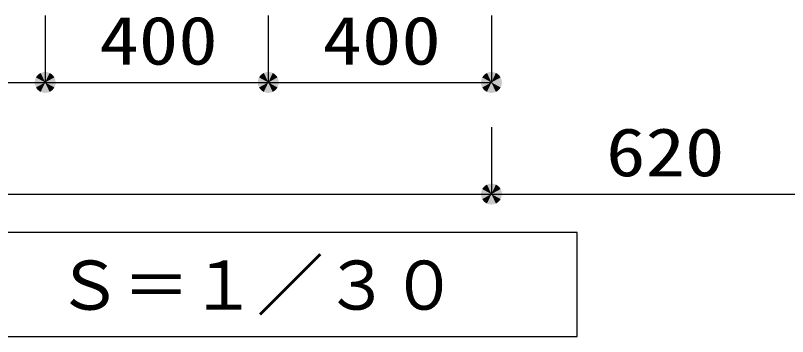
# Model space of a CAD drawing. Units: millimetres, scale not verified. Extents: x -8910 to 8910, y -6308 to 6308.
# Drawn here: x -4902 to -3518, y -992 to -417 of the extents above; entities that cross this region are included whole.
import ezdxf
from ezdxf.enums import TextEntityAlignment as Align

# ---------------------------------------------------------------- set-up
doc = ezdxf.new("R2010")
doc.units = ezdxf.units.MM
doc.header["$LTSCALE"] = 30
doc.layers.add('0-0_空気管', color=3, linetype='Continuous', lineweight=25)
doc.layers.add('0-4_00クル-フ-6寸法', color=132, linetype='Continuous', lineweight=25)
doc.styles.add('ＭＳ ゴシック', font='')
doc.styles.get('ＭＳ ゴシック').set_extended_font_data('MS Gothic')

msp = doc.modelspace()

# ---------------------------------------------------------------- linework, layer by layer
at = {"layer": '0-0_空気管'}
msp.add_lwpolyline([(-3895.22, -992.12), (-3895.22, -805.81), (-5924.55, -805.81), (-5924.55, -992.12)], close=True, dxfattribs=at)
at = {"layer": '0-4_00クル-フ-6寸法', "color": 4}
for p, q in [((-4848.91, -416.84), (-4848.91, -536.84)), ((-4848.91, -416.84), (-4848.91, -536.84)), ((-4448.93, -416.84), (-4448.93, -536.84)), ((-4448.93, -416.84), (-4448.93, -536.84)), ((-4048.91, -416.84), (-4048.91, -536.84)), ((-5508.91, -536.84), (-4848.91, -536.84)), ((-4848.91, -536.84), (-4448.93, -536.84)), ((-4448.93, -536.84), (-4048.91, -536.84)), ((-4048.91, -616.84), (-4048.91, -736.84)), ((-4048.91, -616.84), (-4048.91, -736.84)), ((-6258.91, -736.84), (-4048.91, -736.84)), ((-4048.91, -736.84), (-3428.91, -736.84))]:
    msp.add_line(p, q, dxfattribs=at)
at = {"layer": '0-4_00クル-フ-6寸法'}
for points in [[(-4848.91, -536.84), (-4865.34, -527.8), (-4864.08, -525.82)], [(-4848.91, -536.84), (-4865.34, -527.8), (-4864.08, -525.82)], [(-4848.91, -536.84), (-4864.08, -525.82), (-4862.58, -524)], [(-4848.91, -536.84), (-4864.08, -525.82), (-4862.58, -524)], [(-4848.91, -536.84), (-4862.58, -524), (-4860.86, -522.39)], [(-4848.91, -536.84), (-4862.58, -524), (-4860.86, -522.39)], [(-4848.91, -536.84), (-4860.86, -522.39), (-4858.96, -521.01)], [(-4848.91, -536.84), (-4860.86, -522.39), (-4858.96, -521.01)], [(-4848.91, -536.84), (-4858.96, -521.01), (-4856.9, -519.87)], [(-4848.91, -536.84), (-4858.96, -521.01), (-4856.9, -519.87)], [(-4848.91, -536.84), (-4856.9, -519.87), (-4854.71, -519)], [(-4848.91, -536.84), (-4856.9, -519.87), (-4854.71, -519)], [(-4848.91, -536.84), (-4854.71, -519), (-4852.43, -518.42)], [(-4848.91, -536.84), (-4854.71, -519), (-4852.43, -518.42)], [(-4848.91, -536.84), (-4852.43, -518.42), (-4850.09, -518.12)], [(-4848.91, -536.84), (-4852.43, -518.42), (-4850.09, -518.12)], [(-4848.91, -536.84), (-4850.09, -518.12), (-4847.74, -518.12)], [(-4848.91, -536.84), (-4850.09, -518.12), (-4847.74, -518.12)], [(-4848.91, -536.84), (-4847.74, -518.12), (-4845.4, -518.42)], [(-4848.91, -536.84), (-4847.74, -518.12), (-4845.4, -518.42)], [(-4848.91, -536.84), (-4845.4, -518.42), (-4843.12, -519)], [(-4848.91, -536.84), (-4845.4, -518.42), (-4843.12, -519)], [(-4848.91, -536.84), (-4843.12, -519), (-4840.93, -519.87)], [(-4848.91, -536.84), (-4843.12, -519), (-4840.93, -519.87)], [(-4848.91, -536.84), (-4840.93, -519.87), (-4838.87, -521.01)], [(-4848.91, -536.84), (-4840.93, -519.87), (-4838.87, -521.01)], [(-4848.91, -536.84), (-4838.87, -521.01), (-4836.96, -522.39)], [(-4848.91, -536.84), (-4838.87, -521.01), (-4836.96, -522.39)], [(-4848.91, -536.84), (-4836.96, -522.39), (-4835.24, -524)], [(-4848.91, -536.84), (-4836.96, -522.39), (-4835.24, -524)], [(-4848.91, -536.84), (-4835.24, -524), (-4833.74, -525.82)], [(-4848.91, -536.84), (-4835.24, -524), (-4833.74, -525.82)], [(-4848.91, -536.84), (-4833.74, -525.82), (-4832.48, -527.8)], [(-4848.91, -536.84), (-4833.74, -525.82), (-4832.48, -527.8)], [(-4448.93, -536.84), (-4465.36, -527.8), (-4464.09, -525.82)], [(-4448.93, -536.84), (-4465.36, -527.8), (-4464.09, -525.82)], [(-4448.93, -536.84), (-4464.09, -525.82), (-4462.59, -524)], [(-4448.93, -536.84), (-4464.09, -525.82), (-4462.59, -524)], [(-4448.93, -536.84), (-4462.59, -524), (-4460.88, -522.39)], [(-4448.93, -536.84), (-4462.59, -524), (-4460.88, -522.39)], [(-4448.93, -536.84), (-4460.88, -522.39), (-4458.97, -521.01)], [(-4448.93, -536.84), (-4460.88, -522.39), (-4458.97, -521.01)], [(-4448.93, -536.84), (-4458.97, -521.01), (-4456.91, -519.87)], [(-4448.93, -536.84), (-4458.97, -521.01), (-4456.91, -519.87)], [(-4448.93, -536.84), (-4456.91, -519.87), (-4454.72, -519)], [(-4448.93, -536.84), (-4456.91, -519.87), (-4454.72, -519)], [(-4448.93, -536.84), (-4454.72, -519), (-4452.44, -518.42)], [(-4448.93, -536.84), (-4454.72, -519), (-4452.44, -518.42)], [(-4448.93, -536.84), (-4452.44, -518.42), (-4450.1, -518.12)], [(-4448.93, -536.84), (-4452.44, -518.42), (-4450.1, -518.12)], [(-4448.93, -536.84), (-4450.1, -518.12), (-4447.75, -518.12)], [(-4448.93, -536.84), (-4450.1, -518.12), (-4447.75, -518.12)], [(-4448.93, -536.84), (-4447.75, -518.12), (-4445.41, -518.42)], [(-4448.93, -536.84), (-4447.75, -518.12), (-4445.41, -518.42)], [(-4448.93, -536.84), (-4445.41, -518.42), (-4443.13, -519)], [(-4448.93, -536.84), (-4445.41, -518.42), (-4443.13, -519)], [(-4448.93, -536.84), (-4443.13, -519), (-4440.94, -519.87)], [(-4448.93, -536.84), (-4443.13, -519), (-4440.94, -519.87)], [(-4448.93, -536.84), (-4440.94, -519.87), (-4438.88, -521.01)], [(-4448.93, -536.84), (-4440.94, -519.87), (-4438.88, -521.01)], [(-4448.93, -536.84), (-4438.88, -521.01), (-4436.97, -522.39)], [(-4448.93, -536.84), (-4438.88, -521.01), (-4436.97, -522.39)], [(-4448.93, -536.84), (-4436.97, -522.39), (-4435.26, -524)], [(-4448.93, -536.84), (-4436.97, -522.39), (-4435.26, -524)], [(-4448.93, -536.84), (-4435.26, -524), (-4433.76, -525.82)], [(-4448.93, -536.84), (-4435.26, -524), (-4433.76, -525.82)], [(-4448.93, -536.84), (-4433.76, -525.82), (-4432.49, -527.8)], [(-4448.93, -536.84), (-4433.76, -525.82), (-4432.49, -527.8)], [(-4048.91, -536.84), (-4065.34, -527.8), (-4064.08, -525.82)], [(-4048.91, -536.84), (-4064.08, -525.82), (-4062.58, -524)], [(-4048.91, -536.84), (-4062.58, -524), (-4060.86, -522.39)], [(-4048.91, -536.84), (-4060.86, -522.39), (-4058.96, -521.01)], [(-4048.91, -536.84), (-4058.96, -521.01), (-4056.9, -519.87)], [(-4048.91, -536.84), (-4056.9, -519.87), (-4054.71, -519)], [(-4048.91, -536.84), (-4054.71, -519), (-4052.43, -518.42)], [(-4048.91, -536.84), (-4052.43, -518.42), (-4050.09, -518.12)], [(-4048.91, -536.84), (-4050.09, -518.12), (-4047.74, -518.12)], [(-4048.91, -536.84), (-4047.74, -518.12), (-4045.4, -518.42)], [(-4048.91, -536.84), (-4045.4, -518.42), (-4043.12, -519)], [(-4048.91, -536.84), (-4043.12, -519), (-4040.93, -519.87)], [(-4048.91, -536.84), (-4040.93, -519.87), (-4038.87, -521.01)], [(-4048.91, -536.84), (-4038.87, -521.01), (-4036.96, -522.39)], [(-4048.91, -536.84), (-4036.96, -522.39), (-4035.24, -524)], [(-4048.91, -536.84), (-4035.24, -524), (-4033.74, -525.82)], [(-4048.91, -536.84), (-4033.74, -525.82), (-4032.48, -527.8)], [(-4848.91, -536.84), (-4867.66, -536.84), (-4867.52, -534.49)], [(-4848.91, -536.84), (-4867.66, -536.84), (-4867.52, -534.49)], [(-4848.91, -536.84), (-4867.52, -539.19), (-4867.66, -536.84)], [(-4848.91, -536.84), (-4867.52, -539.19), (-4867.66, -536.84)], [(-4848.91, -536.84), (-4867.52, -534.49), (-4867.07, -532.17)], [(-4848.91, -536.84), (-4867.52, -534.49), (-4867.07, -532.17)], [(-4848.91, -536.84), (-4867.07, -541.5), (-4867.52, -539.19)], [(-4848.91, -536.84), (-4867.07, -541.5), (-4867.52, -539.19)], [(-4848.91, -536.84), (-4867.07, -532.17), (-4866.35, -529.93)], [(-4848.91, -536.84), (-4867.07, -532.17), (-4866.35, -529.93)], [(-4848.91, -536.84), (-4866.35, -543.74), (-4867.07, -541.5)], [(-4848.91, -536.84), (-4866.35, -543.74), (-4867.07, -541.5)], [(-4848.91, -536.84), (-4866.35, -529.93), (-4865.34, -527.8)], [(-4848.91, -536.84), (-4866.35, -529.93), (-4865.34, -527.8)], [(-4848.91, -536.84), (-4865.34, -545.87), (-4866.35, -543.74)], [(-4848.91, -536.84), (-4865.34, -545.87), (-4866.35, -543.74)], [(-4848.91, -536.84), (-4864.08, -547.86), (-4865.34, -545.87)], [(-4848.91, -536.84), (-4864.08, -547.86), (-4865.34, -545.87)], [(-4848.91, -536.84), (-4862.58, -549.67), (-4864.08, -547.86)], [(-4848.91, -536.84), (-4862.58, -549.67), (-4864.08, -547.86)], [(-4848.91, -536.84), (-4860.86, -551.28), (-4862.58, -549.67)], [(-4848.91, -536.84), (-4860.86, -551.28), (-4862.58, -549.67)], [(-4848.91, -536.84), (-4858.96, -552.67), (-4860.86, -551.28)], [(-4848.91, -536.84), (-4858.96, -552.67), (-4860.86, -551.28)], [(-4848.91, -536.84), (-4856.9, -553.8), (-4858.96, -552.67)], [(-4848.91, -536.84), (-4856.9, -553.8), (-4858.96, -552.67)], [(-4848.91, -536.84), (-4854.71, -554.67), (-4856.9, -553.8)], [(-4848.91, -536.84), (-4854.71, -554.67), (-4856.9, -553.8)], [(-4848.91, -536.84), (-4852.43, -555.25), (-4854.71, -554.67)], [(-4848.91, -536.84), (-4852.43, -555.25), (-4854.71, -554.67)], [(-4848.91, -536.84), (-4850.09, -555.55), (-4852.43, -555.25)], [(-4848.91, -536.84), (-4850.09, -555.55), (-4852.43, -555.25)], [(-4848.91, -536.84), (-4847.74, -555.55), (-4850.09, -555.55)], [(-4848.91, -536.84), (-4847.74, -555.55), (-4850.09, -555.55)], [(-4848.91, -536.84), (-4832.48, -527.8), (-4831.48, -529.93)], [(-4848.91, -536.84), (-4832.48, -527.8), (-4831.48, -529.93)], [(-4848.91, -536.84), (-4831.48, -529.93), (-4830.75, -532.17)], [(-4848.91, -536.84), (-4831.48, -529.93), (-4830.75, -532.17)], [(-4848.91, -536.84), (-4830.75, -532.17), (-4830.31, -534.49)], [(-4848.91, -536.84), (-4830.75, -532.17), (-4830.31, -534.49)], [(-4848.91, -536.84), (-4830.31, -534.49), (-4830.16, -536.84)], [(-4848.91, -536.84), (-4830.31, -534.49), (-4830.16, -536.84)], [(-4848.91, -536.84), (-4845.4, -555.25), (-4847.74, -555.55)], [(-4848.91, -536.84), (-4843.12, -554.67), (-4845.4, -555.25)], [(-4848.91, -536.84), (-4840.93, -553.8), (-4843.12, -554.67)], [(-4848.91, -536.84), (-4838.87, -552.67), (-4840.93, -553.8)], [(-4848.91, -536.84), (-4836.96, -551.28), (-4838.87, -552.67)], [(-4848.91, -536.84), (-4835.24, -549.67), (-4836.96, -551.28)], [(-4848.91, -536.84), (-4833.74, -547.86), (-4835.24, -549.67)], [(-4848.91, -536.84), (-4832.48, -545.87), (-4833.74, -547.86)], [(-4848.91, -536.84), (-4831.48, -543.74), (-4832.48, -545.87)], [(-4848.91, -536.84), (-4830.75, -541.5), (-4831.48, -543.74)], [(-4848.91, -536.84), (-4830.31, -539.19), (-4830.75, -541.5)], [(-4848.91, -536.84), (-4830.16, -536.84), (-4830.31, -539.19)], [(-4848.91, -536.84), (-4845.4, -555.25), (-4847.74, -555.55)], [(-4848.91, -536.84), (-4843.12, -554.67), (-4845.4, -555.25)], [(-4848.91, -536.84), (-4840.93, -553.8), (-4843.12, -554.67)], [(-4848.91, -536.84), (-4838.87, -552.67), (-4840.93, -553.8)], [(-4848.91, -536.84), (-4836.96, -551.28), (-4838.87, -552.67)], [(-4848.91, -536.84), (-4835.24, -549.67), (-4836.96, -551.28)], [(-4848.91, -536.84), (-4833.74, -547.86), (-4835.24, -549.67)], [(-4848.91, -536.84), (-4832.48, -545.87), (-4833.74, -547.86)], [(-4848.91, -536.84), (-4831.48, -543.74), (-4832.48, -545.87)], [(-4848.91, -536.84), (-4830.75, -541.5), (-4831.48, -543.74)], [(-4848.91, -536.84), (-4830.31, -539.19), (-4830.75, -541.5)], [(-4848.91, -536.84), (-4830.16, -536.84), (-4830.31, -539.19)], [(-4448.93, -536.84), (-4467.68, -536.84), (-4467.53, -534.49)], [(-4448.93, -536.84), (-4467.68, -536.84), (-4467.53, -534.49)], [(-4448.93, -536.84), (-4467.53, -539.19), (-4467.68, -536.84)], [(-4448.93, -536.84), (-4467.53, -539.19), (-4467.68, -536.84)], [(-4448.93, -536.84), (-4467.53, -534.49), (-4467.09, -532.17)], [(-4448.93, -536.84), (-4467.53, -534.49), (-4467.09, -532.17)], [(-4448.93, -536.84), (-4467.09, -541.5), (-4467.53, -539.19)], [(-4448.93, -536.84), (-4467.09, -541.5), (-4467.53, -539.19)], [(-4448.93, -536.84), (-4467.09, -532.17), (-4466.36, -529.93)], [(-4448.93, -536.84), (-4467.09, -532.17), (-4466.36, -529.93)], [(-4448.93, -536.84), (-4466.36, -543.74), (-4467.09, -541.5)], [(-4448.93, -536.84), (-4466.36, -543.74), (-4467.09, -541.5)], [(-4448.93, -536.84), (-4466.36, -529.93), (-4465.36, -527.8)], [(-4448.93, -536.84), (-4466.36, -529.93), (-4465.36, -527.8)], [(-4448.93, -536.84), (-4465.36, -545.87), (-4466.36, -543.74)], [(-4448.93, -536.84), (-4465.36, -545.87), (-4466.36, -543.74)], [(-4448.93, -536.84), (-4464.09, -547.86), (-4465.36, -545.87)], [(-4448.93, -536.84), (-4464.09, -547.86), (-4465.36, -545.87)], [(-4448.93, -536.84), (-4462.59, -549.67), (-4464.09, -547.86)], [(-4448.93, -536.84), (-4462.59, -549.67), (-4464.09, -547.86)], [(-4448.93, -536.84), (-4460.88, -551.28), (-4462.59, -549.67)], [(-4448.93, -536.84), (-4460.88, -551.28), (-4462.59, -549.67)], [(-4448.93, -536.84), (-4458.97, -552.67), (-4460.88, -551.28)], [(-4448.93, -536.84), (-4458.97, -552.67), (-4460.88, -551.28)], [(-4448.93, -536.84), (-4456.91, -553.8), (-4458.97, -552.67)], [(-4448.93, -536.84), (-4456.91, -553.8), (-4458.97, -552.67)], [(-4448.93, -536.84), (-4454.72, -554.67), (-4456.91, -553.8)], [(-4448.93, -536.84), (-4454.72, -554.67), (-4456.91, -553.8)], [(-4448.93, -536.84), (-4452.44, -555.25), (-4454.72, -554.67)], [(-4448.93, -536.84), (-4452.44, -555.25), (-4454.72, -554.67)], [(-4448.93, -536.84), (-4450.1, -555.55), (-4452.44, -555.25)], [(-4448.93, -536.84), (-4450.1, -555.55), (-4452.44, -555.25)], [(-4448.93, -536.84), (-4447.75, -555.55), (-4450.1, -555.55)], [(-4448.93, -536.84), (-4447.75, -555.55), (-4450.1, -555.55)], [(-4448.93, -536.84), (-4432.49, -527.8), (-4431.49, -529.93)], [(-4448.93, -536.84), (-4432.49, -527.8), (-4431.49, -529.93)], [(-4448.93, -536.84), (-4431.49, -529.93), (-4430.76, -532.17)], [(-4448.93, -536.84), (-4431.49, -529.93), (-4430.76, -532.17)], [(-4448.93, -536.84), (-4430.76, -532.17), (-4430.32, -534.49)], [(-4448.93, -536.84), (-4430.76, -532.17), (-4430.32, -534.49)], [(-4448.93, -536.84), (-4430.32, -534.49), (-4430.18, -536.84)], [(-4448.93, -536.84), (-4430.32, -534.49), (-4430.18, -536.84)], [(-4448.93, -536.84), (-4445.41, -555.25), (-4447.75, -555.55)], [(-4448.93, -536.84), (-4443.13, -554.67), (-4445.41, -555.25)], [(-4448.93, -536.84), (-4440.94, -553.8), (-4443.13, -554.67)], [(-4448.93, -536.84), (-4438.88, -552.67), (-4440.94, -553.8)], [(-4448.93, -536.84), (-4436.97, -551.28), (-4438.88, -552.67)], [(-4448.93, -536.84), (-4435.26, -549.67), (-4436.97, -551.28)], [(-4448.93, -536.84), (-4433.76, -547.86), (-4435.26, -549.67)], [(-4448.93, -536.84), (-4432.49, -545.87), (-4433.76, -547.86)], [(-4448.93, -536.84), (-4431.49, -543.74), (-4432.49, -545.87)], [(-4448.93, -536.84), (-4430.76, -541.5), (-4431.49, -543.74)], [(-4448.93, -536.84), (-4430.32, -539.19), (-4430.76, -541.5)], [(-4448.93, -536.84), (-4430.18, -536.84), (-4430.32, -539.19)], [(-4448.93, -536.84), (-4445.41, -555.25), (-4447.75, -555.55)], [(-4448.93, -536.84), (-4443.13, -554.67), (-4445.41, -555.25)], [(-4448.93, -536.84), (-4440.94, -553.8), (-4443.13, -554.67)], [(-4448.93, -536.84), (-4438.88, -552.67), (-4440.94, -553.8)], [(-4448.93, -536.84), (-4436.97, -551.28), (-4438.88, -552.67)], [(-4448.93, -536.84), (-4435.26, -549.67), (-4436.97, -551.28)], [(-4448.93, -536.84), (-4433.76, -547.86), (-4435.26, -549.67)], [(-4448.93, -536.84), (-4432.49, -545.87), (-4433.76, -547.86)], [(-4448.93, -536.84), (-4431.49, -543.74), (-4432.49, -545.87)], [(-4448.93, -536.84), (-4430.76, -541.5), (-4431.49, -543.74)], [(-4448.93, -536.84), (-4430.32, -539.19), (-4430.76, -541.5)], [(-4448.93, -536.84), (-4430.18, -536.84), (-4430.32, -539.19)], [(-4048.91, -536.84), (-4067.66, -536.84), (-4067.51, -534.49)], [(-4048.91, -536.84), (-4067.51, -539.19), (-4067.66, -536.84)], [(-4048.91, -536.84), (-4067.51, -534.49), (-4067.07, -532.17)], [(-4048.91, -536.84), (-4067.07, -541.5), (-4067.51, -539.19)], [(-4048.91, -536.84), (-4067.07, -532.17), (-4066.35, -529.93)], [(-4048.91, -536.84), (-4066.35, -543.74), (-4067.07, -541.5)], [(-4048.91, -536.84), (-4066.35, -529.93), (-4065.34, -527.8)], [(-4048.91, -536.84), (-4065.34, -545.87), (-4066.35, -543.74)], [(-4048.91, -536.84), (-4064.08, -547.86), (-4065.34, -545.87)], [(-4048.91, -536.84), (-4062.58, -549.67), (-4064.08, -547.86)], [(-4048.91, -536.84), (-4060.86, -551.28), (-4062.58, -549.67)], [(-4048.91, -536.84), (-4058.96, -552.67), (-4060.86, -551.28)], [(-4048.91, -536.84), (-4056.9, -553.8), (-4058.96, -552.67)], [(-4048.91, -536.84), (-4054.71, -554.67), (-4056.9, -553.8)], [(-4048.91, -536.84), (-4052.43, -555.25), (-4054.71, -554.67)], [(-4048.91, -536.84), (-4050.09, -555.55), (-4052.43, -555.25)], [(-4048.91, -536.84), (-4047.74, -555.55), (-4050.09, -555.55)], [(-4048.91, -536.84), (-4032.48, -527.8), (-4031.48, -529.93)], [(-4048.91, -536.84), (-4031.48, -529.93), (-4030.75, -532.17)], [(-4048.91, -536.84), (-4030.75, -532.17), (-4030.31, -534.49)], [(-4048.91, -536.84), (-4030.31, -534.49), (-4030.16, -536.84)], [(-4048.91, -536.84), (-4045.4, -555.25), (-4047.74, -555.55)], [(-4048.91, -536.84), (-4043.12, -554.67), (-4045.4, -555.25)], [(-4048.91, -536.84), (-4040.93, -553.8), (-4043.12, -554.67)], [(-4048.91, -536.84), (-4038.87, -552.67), (-4040.93, -553.8)], [(-4048.91, -536.84), (-4036.96, -551.28), (-4038.87, -552.67)], [(-4048.91, -536.84), (-4035.24, -549.67), (-4036.96, -551.28)], [(-4048.91, -536.84), (-4033.74, -547.86), (-4035.24, -549.67)], [(-4048.91, -536.84), (-4032.48, -545.87), (-4033.74, -547.86)], [(-4048.91, -536.84), (-4031.48, -543.74), (-4032.48, -545.87)], [(-4048.91, -536.84), (-4030.75, -541.5), (-4031.48, -543.74)], [(-4048.91, -536.84), (-4030.31, -539.19), (-4030.75, -541.5)], [(-4048.91, -536.84), (-4030.16, -536.84), (-4030.31, -539.19)], [(-4048.91, -736.84), (-4056.9, -719.87), (-4054.71, -719)], [(-4048.91, -736.84), (-4056.9, -719.87), (-4054.71, -719)], [(-4048.91, -736.84), (-4054.71, -719), (-4052.43, -718.42)], [(-4048.91, -736.84), (-4054.71, -719), (-4052.43, -718.42)], [(-4048.91, -736.84), (-4052.43, -718.42), (-4050.09, -718.12)], [(-4048.91, -736.84), (-4052.43, -718.42), (-4050.09, -718.12)], [(-4048.91, -736.84), (-4050.09, -718.12), (-4047.74, -718.12)], [(-4048.91, -736.84), (-4050.09, -718.12), (-4047.74, -718.12)], [(-4048.91, -736.84), (-4047.74, -718.12), (-4045.4, -718.42)], [(-4048.91, -736.84), (-4047.74, -718.12), (-4045.4, -718.42)], [(-4048.91, -736.84), (-4045.4, -718.42), (-4043.12, -719)], [(-4048.91, -736.84), (-4045.4, -718.42), (-4043.12, -719)], [(-4048.91, -736.84), (-4043.12, -719), (-4040.93, -719.87)], [(-4048.91, -736.84), (-4043.12, -719), (-4040.93, -719.87)], [(-4048.91, -736.84), (-4067.51, -734.49), (-4067.07, -732.17)], [(-4048.91, -736.84), (-4067.51, -734.49), (-4067.07, -732.17)], [(-4048.91, -736.84), (-4067.07, -732.17), (-4066.35, -729.93)], [(-4048.91, -736.84), (-4067.07, -732.17), (-4066.35, -729.93)], [(-4048.91, -736.84), (-4066.35, -729.93), (-4065.34, -727.8)], [(-4048.91, -736.84), (-4066.35, -729.93), (-4065.34, -727.8)], [(-4048.91, -736.84), (-4065.34, -727.8), (-4064.08, -725.82)], [(-4048.91, -736.84), (-4065.34, -727.8), (-4064.08, -725.82)], [(-4048.91, -736.84), (-4064.08, -725.82), (-4062.58, -724)], [(-4048.91, -736.84), (-4064.08, -725.82), (-4062.58, -724)], [(-4048.91, -736.84), (-4062.58, -724), (-4060.86, -722.39)], [(-4048.91, -736.84), (-4062.58, -724), (-4060.86, -722.39)], [(-4048.91, -736.84), (-4060.86, -722.39), (-4058.96, -721.01)], [(-4048.91, -736.84), (-4060.86, -722.39), (-4058.96, -721.01)], [(-4048.91, -736.84), (-4058.96, -721.01), (-4056.9, -719.87)], [(-4048.91, -736.84), (-4058.96, -721.01), (-4056.9, -719.87)], [(-4048.91, -736.84), (-4040.93, -719.87), (-4038.87, -721.01)], [(-4048.91, -736.84), (-4040.93, -719.87), (-4038.87, -721.01)], [(-4048.91, -736.84), (-4038.87, -721.01), (-4036.96, -722.39)], [(-4048.91, -736.84), (-4038.87, -721.01), (-4036.96, -722.39)], [(-4048.91, -736.84), (-4036.96, -722.39), (-4035.24, -724)], [(-4048.91, -736.84), (-4036.96, -722.39), (-4035.24, -724)], [(-4048.91, -736.84), (-4035.24, -724), (-4033.74, -725.82)], [(-4048.91, -736.84), (-4035.24, -724), (-4033.74, -725.82)], [(-4048.91, -736.84), (-4033.74, -725.82), (-4032.48, -727.8)], [(-4048.91, -736.84), (-4033.74, -725.82), (-4032.48, -727.8)], [(-4048.91, -736.84), (-4032.48, -727.8), (-4031.48, -729.93)], [(-4048.91, -736.84), (-4032.48, -727.8), (-4031.48, -729.93)], [(-4048.91, -736.84), (-4031.48, -729.93), (-4030.75, -732.17)], [(-4048.91, -736.84), (-4031.48, -729.93), (-4030.75, -732.17)], [(-4048.91, -736.84), (-4030.75, -732.17), (-4030.31, -734.49)], [(-4048.91, -736.84), (-4030.75, -732.17), (-4030.31, -734.49)], [(-4048.91, -736.84), (-4067.66, -736.84), (-4067.51, -734.49)], [(-4048.91, -736.84), (-4067.66, -736.84), (-4067.51, -734.49)], [(-4048.91, -736.84), (-4067.51, -739.19), (-4067.66, -736.84)], [(-4048.91, -736.84), (-4067.51, -739.19), (-4067.66, -736.84)], [(-4048.91, -736.84), (-4067.07, -741.5), (-4067.51, -739.19)], [(-4048.91, -736.84), (-4067.07, -741.5), (-4067.51, -739.19)], [(-4048.91, -736.84), (-4066.35, -743.74), (-4067.07, -741.5)], [(-4048.91, -736.84), (-4066.35, -743.74), (-4067.07, -741.5)], [(-4048.91, -736.84), (-4065.34, -745.87), (-4066.35, -743.74)], [(-4048.91, -736.84), (-4065.34, -745.87), (-4066.35, -743.74)], [(-4048.91, -736.84), (-4064.08, -747.86), (-4065.34, -745.87)], [(-4048.91, -736.84), (-4064.08, -747.86), (-4065.34, -745.87)], [(-4048.91, -736.84), (-4062.58, -749.67), (-4064.08, -747.86)], [(-4048.91, -736.84), (-4062.58, -749.67), (-4064.08, -747.86)], [(-4048.91, -736.84), (-4060.86, -751.28), (-4062.58, -749.67)], [(-4048.91, -736.84), (-4060.86, -751.28), (-4062.58, -749.67)], [(-4048.91, -736.84), (-4058.96, -752.67), (-4060.86, -751.28)], [(-4048.91, -736.84), (-4058.96, -752.67), (-4060.86, -751.28)], [(-4048.91, -736.84), (-4056.9, -753.8), (-4058.96, -752.67)], [(-4048.91, -736.84), (-4056.9, -753.8), (-4058.96, -752.67)], [(-4048.91, -736.84), (-4054.71, -754.67), (-4056.9, -753.8)], [(-4048.91, -736.84), (-4054.71, -754.67), (-4056.9, -753.8)], [(-4048.91, -736.84), (-4052.43, -755.25), (-4054.71, -754.67)], [(-4048.91, -736.84), (-4052.43, -755.25), (-4054.71, -754.67)], [(-4048.91, -736.84), (-4050.09, -755.55), (-4052.43, -755.25)], [(-4048.91, -736.84), (-4050.09, -755.55), (-4052.43, -755.25)], [(-4048.91, -736.84), (-4047.74, -755.55), (-4050.09, -755.55)], [(-4048.91, -736.84), (-4047.74, -755.55), (-4050.09, -755.55)], [(-4048.91, -736.84), (-4030.31, -734.49), (-4030.16, -736.84)], [(-4048.91, -736.84), (-4030.31, -734.49), (-4030.16, -736.84)], [(-4048.91, -736.84), (-4045.4, -755.25), (-4047.74, -755.55)], [(-4048.91, -736.84), (-4043.12, -754.67), (-4045.4, -755.25)], [(-4048.91, -736.84), (-4040.93, -753.8), (-4043.12, -754.67)], [(-4048.91, -736.84), (-4038.87, -752.67), (-4040.93, -753.8)], [(-4048.91, -736.84), (-4036.96, -751.28), (-4038.87, -752.67)], [(-4048.91, -736.84), (-4035.24, -749.67), (-4036.96, -751.28)], [(-4048.91, -736.84), (-4033.74, -747.86), (-4035.24, -749.67)], [(-4048.91, -736.84), (-4032.48, -745.87), (-4033.74, -747.86)], [(-4048.91, -736.84), (-4031.48, -743.74), (-4032.48, -745.87)], [(-4048.91, -736.84), (-4030.75, -741.5), (-4031.48, -743.74)], [(-4048.91, -736.84), (-4030.31, -739.19), (-4030.75, -741.5)], [(-4048.91, -736.84), (-4030.16, -736.84), (-4030.31, -739.19)], [(-4048.91, -736.84), (-4045.4, -755.25), (-4047.74, -755.55)], [(-4048.91, -736.84), (-4043.12, -754.67), (-4045.4, -755.25)], [(-4048.91, -736.84), (-4040.93, -753.8), (-4043.12, -754.67)], [(-4048.91, -736.84), (-4038.87, -752.67), (-4040.93, -753.8)], [(-4048.91, -736.84), (-4036.96, -751.28), (-4038.87, -752.67)], [(-4048.91, -736.84), (-4035.24, -749.67), (-4036.96, -751.28)], [(-4048.91, -736.84), (-4033.74, -747.86), (-4035.24, -749.67)], [(-4048.91, -736.84), (-4032.48, -745.87), (-4033.74, -747.86)], [(-4048.91, -736.84), (-4031.48, -743.74), (-4032.48, -745.87)], [(-4048.91, -736.84), (-4030.75, -741.5), (-4031.48, -743.74)], [(-4048.91, -736.84), (-4030.31, -739.19), (-4030.75, -741.5)], [(-4048.91, -736.84), (-4030.16, -736.84), (-4030.31, -739.19)]]:
    msp.add_solid(points, dxfattribs=at)

# ---------------------------------------------------------------- texts
at = {"layer": '0-0_空気管', "color": 4, "style": 'ＭＳ ゴシック'}
msp.add_text('Ｓ＝１／３０', height=87.98, dxfattribs=at).set_placement((-4829.75, -970.41), align=Align.BOTTOM_LEFT)
at = {"layer": '0-4_00クル-フ-6寸法', "color": 3, "style": 'ＭＳ ゴシック', "width": 1.2}
for s, p in [('400', (-4751.78, -530.99)), ('400', (-4351.78, -530.99)), ('620', (-3843.48, -730.99))]:
    msp.add_text(s, height=86.66, dxfattribs=at).set_placement(p, align=Align.BOTTOM_LEFT)

doc.saveas('drawing.dxf')
